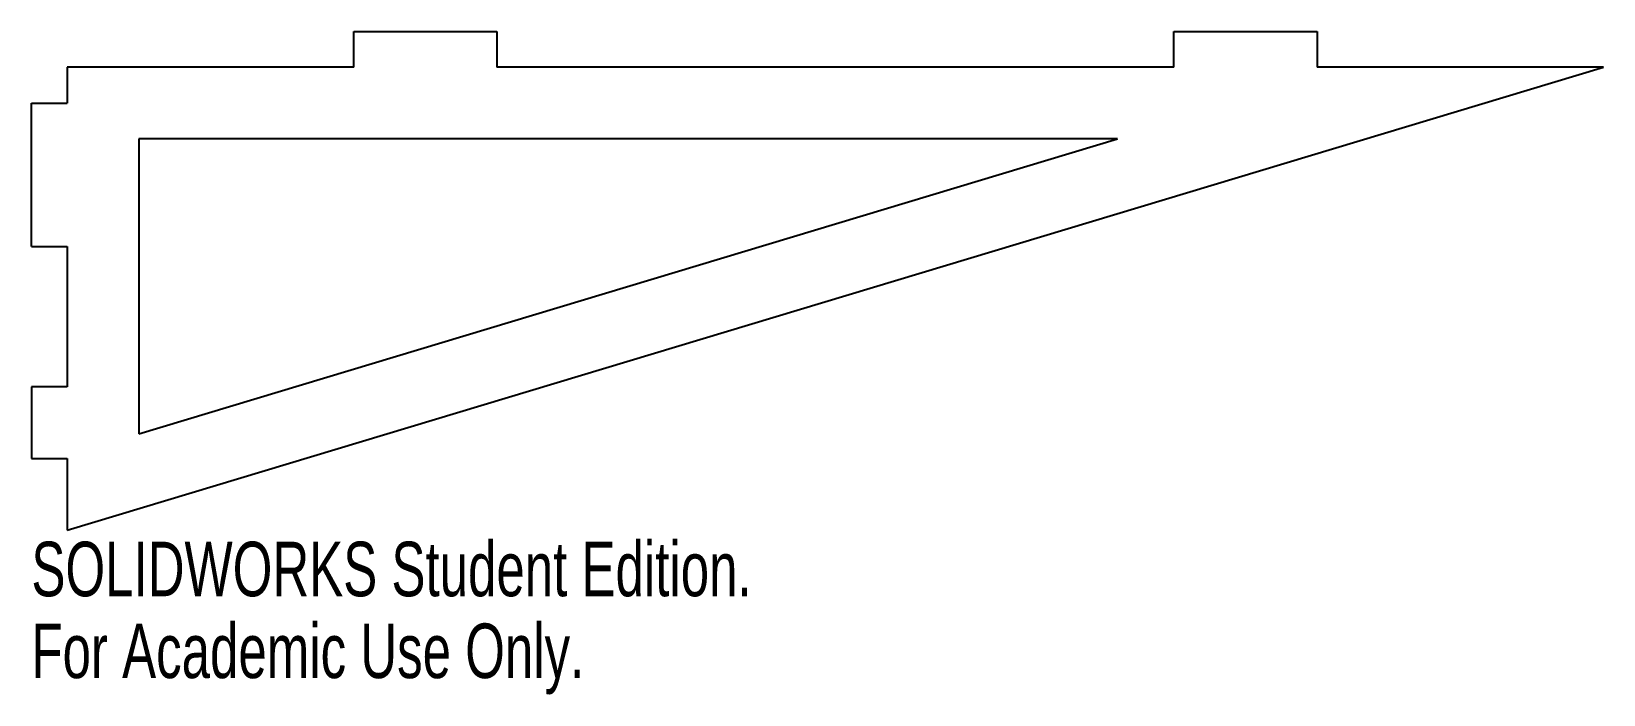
# Model space of a CAD drawing. Header units: millimetres. Extents: x -71 to 68, y -35 to 24.
import ezdxf

# ---------------------------------------------------------------- set-up
doc = ezdxf.new("R2010")
doc.units = ezdxf.units.MM
doc.styles.add('SLDTEXTSTYLE0', font='TXT', dxfattribs={"width": 0.7})

msp = doc.modelspace()

# ---------------------------------------------------------------- linework, layer by layer
at = {"color": 7, "linetype": 'Continuous'}
for p, q in [((-42.72, 20.51), (-42.72, 23.68)), ((-42.72, 23.68), (-30.02, 23.68)), ((-30.02, 23.68), (-30.02, 20.51)), ((30.02, 20.51), (30.02, 23.68)), ((30.02, 23.68), (42.72, 23.68)), ((42.72, 23.68), (42.72, 20.51)), ((-68.12, 20.51), (-68.12, 17.34)), ((-68.12, -20.51), (68.12, 20.51)), ((-42.72, 20.51), (-68.12, 20.51)), ((30.02, 20.51), (-30.02, 20.51)), ((68.12, 20.51), (42.72, 20.51)), ((-71.3, 4.63), (-71.3, 17.34)), ((-71.3, 17.34), (-68.12, 17.34)), ((-61.77, 14.16), (-61.77, -11.97)), ((-61.77, -11.97), (25.01, 14.16)), ((25.01, 14.16), (-61.77, 14.16)), ((-71.3, 4.63), (-68.12, 4.63)), ((-68.12, 4.63), (-68.12, -7.81)), ((-68.12, -7.81), (-71.3, -7.81)), ((-71.3, -7.81), (-71.3, -14.16)), ((-71.3, -14.16), (-68.12, -14.16)), ((-68.12, -14.16), (-68.12, -20.51))]:
    msp.add_line(p, q, dxfattribs=at)

# ---------------------------------------------------------------- texts
at = {"color": 7, "linetype": 'Continuous', "char_height": 4.8336, "attachment_point": 1, "style": 'SLDTEXTSTYLE0'}
for s, insert in [('SOLIDWORKS Student Edition.', (-71.3, -21.53)), ('For Academic Use Only.', (-71.3, -28.78))]:
    msp.add_mtext(s, dxfattribs=dict(at, insert=insert))

doc.saveas('drawing.dxf')
